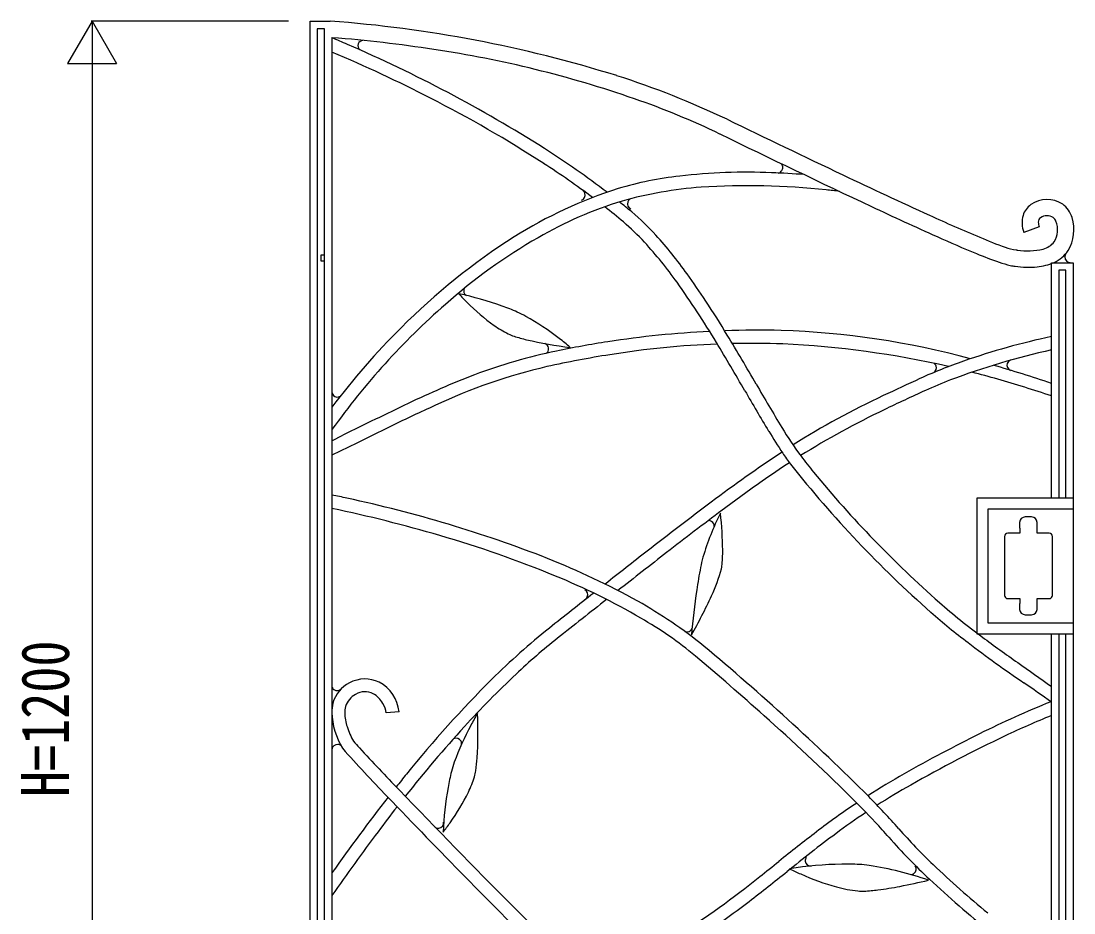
# Model space of a CAD drawing. Units: millimetres, scale not verified. Extents: x -4205 to 4205, y -2970 to 2970.
# Drawn here: x -2120 to -1154, y 756 to 1575 of the extents above; entities that cross this region are included whole.
import ezdxf
from ezdxf.enums import TextEntityAlignment as Align

# ---------------------------------------------------------------- set-up
doc = ezdxf.new("R2010")
doc.units = ezdxf.units.MM
doc.header["$LTSCALE"] = 10
doc.layers.add('0-3_YKK_A1', color=4, linetype='Continuous')
doc.layers.add('0-4_YKK_D', color=6, linetype='Continuous')
doc.styles.add('ＭＳ ゴシック', font='')
doc.styles.get('ＭＳ ゴシック').set_extended_font_data('MS Gothic')

msp = doc.modelspace()

# ---------------------------------------------------------------- linework, layer by layer
at = {"layer": '0-3_YKK_A1'}
for p, q in [((-1834.99, 1559.62), (-1834.99, 389.89)), ((-1186.28, 1385.99), (-1200.42, 1380.97)), ((-1845.06, 1354.89), (-1841.86, 1354.89)), ((-1174.98, 1137.39), (-1174.98, 1352.86)), ((-1161.74, 1137.39), (-1161.74, 1346.24)), ((-1834.99, 1189.83), (-1825.03, 1194.74)), ((-1819.72, 1183.98), (-1834.99, 1176.45)), ((-1204.18, 1114.88), (-1204.18, 1109.88)), ((-1193.18, 1119.88), (-1199.18, 1119.88)), ((-1218.17, 1101.89), (-1218.17, 1047.89)), ((-1174.17, 1047.89), (-1174.17, 1101.89)), ((-1204.18, 1040.06), (-1204.18, 1035.06)), ((-1199.18, 1030.06), (-1193.18, 1030.06)), ((-1174.98, 389.89), (-1174.98, 1012.39)), ((-1168.34, 1012.39), (-1168.34, 375.11)), ((-1161.74, 375.11), (-1161.74, 1012.39)), ((-1773.4, 941.17), (-1785.34, 940.01))]:
    msp.add_line(p, q, dxfattribs=at)
for points in [[(-1854.99, 374.89), (-1854.99, 1574.78), (-1836.58, 1574.78)], [(-1841.86, 374.89), (-1841.86, 1567.58), (-1848.46, 1567.58), (-1848.46, 374.89)], [(-1207.3, 1364.82), (-1206.83, 1364.81), (-1206.36, 1364.74)], [(-1841.86, 1359.89), (-1845.06, 1359.89), (-1845.06, 1354.89)], [(-1174.98, 1352.86), (-1154.98, 1352.86), (-1154.98, 374.89)], [(-1161.74, 1346.24), (-1168.34, 1346.24), (-1168.34, 1137.39)], [(-1154.98, 1012.39), (-1243.08, 1012.39), (-1243.08, 1137.39), (-1154.98, 1137.39)], [(-1154.98, 1022.39), (-1233.1, 1022.39), (-1233.1, 1127.39), (-1154.98, 1127.39)], [(-1177.17, 1104.89), (-1188.13, 1104.89), (-1188.13, 1113.38), (-1188.18, 1113.38), (-1188.18, 1114.88)], [(-1204.13, 1109.41), (-1204.13, 1104.89), (-1215.17, 1104.89)], [(-1215.17, 1044.89), (-1204.13, 1044.89), (-1204.13, 1040.61)], [(-1188.18, 1035.06), (-1188.18, 1039.91), (-1188.13, 1039.91), (-1188.13, 1044.89), (-1177.17, 1044.89)]]:
    msp.add_lwpolyline(points, dxfattribs=at)
for centre, radius, start, end in [((-1923.57, 402.87), 1175.13, 72.68232, 85.75433), ((-2034.55, 1068.35), 530.1, 66.22716, 67.88502), ((-1925.71, 370.84), 1192.23, 81.10839, 85.62271), ((-1806.17, 1552.09), 5.04, 95.26997, 159.92529), ((-2350.75, 327.2), 1323.79, 62.751, 67.06966), ((-2347.26, 338.49), 1324.11, 57.71008, 66.57504), ((-1805.97, 1552.23), 5.19, 162.20368, 225.56004), ((-1890.22, 548.43), 1011.32, 70.79874, 81.53956), ((-1826.97, 736.83), 827.58, 64.64778, 72.18519), ((-2255.85, 498.76), 1127.83, 56.95156, 63.0464), ((-1787.18, 834.05), 707.71, 64.19847, 71.0719), ((7087.19, 19175.79), 19653.1, 244.18007, 244.52384), ((3951.59, 12646.65), 12425.11, 244.08245, 244.79292), ((-2090.45, 754.42), 835.33, 52.56351, 57.36052), ((-2026.66, 841.46), 715.61, 52.98567, 57.37026), ((-1426.69, 1440.48), 5.19, 281.63238, 17.76691), ((-1426.49, 1440.33), 5.04, 20.07334, 50.83298), ((-1484.08, 1129.99), 304.24, 96.02204, 106.8772), ((-1454.77, 910.82), 525.31, 87.4855, 96.6937), ((-1454.85, 760.23), 675.8, 85.49514, 88.03904), ((984.93, 6379.98), 5476.71, 244.57578, 245.49251), ((-1442.91, 1016.62), 424.73, 107.75145, 121.9883), ((-1469.35, 1053.88), 369.44, 94.18572, 105.63534), ((-1452.87, 750.43), 673.3, 83.9194, 93.69957), ((-1422.54, 1015.79), 406.23, 82.47957, 84.20821), ((-1607.89, 1415.26), 5.19, 291.96709, 17.76655), ((-1607.68, 1415.11), 5.04, 20.07471, 57.75302), ((-1558.96, 1407.12), 5.04, 122.24698, 159.92529), ((-1179.12, 1385.74), 25.45, 55.53912, 125.81027), ((-1462.77, 1061.77), 363.71, 106.96812, 120.22303), ((-2026.66, 841.46), 715.61, 50.10759, 51.87297), ((-2090.45, 754.42), 835.33, 50.57868, 51.58063), ((-1558.75, 1407.27), 5.19, 162.20368, 248.06269), ((161.46, 4593.93), 3525.04, 244.78689, 245.86404), ((-1182.23, 1390.46), 19.81, 126.48934, 162.11264), ((-1178.2, 1388.01), 23.07, 16.19767, 54.23276), ((-1699.64, 1233.07), 217.41, 41.92819, 50.03788), ((-587.64, 2926.97), 1682.47, 245.44285, 247.16169), ((-1175.33, 1389.84), 26.61, 165.41413, 199.49236), ((-1182, 1390.3), 5.08, 125.99047, 179.62656), ((-1179.12, 1386.06), 10.2, 56.15263, 125.08819), ((-1178.71, 1387.94), 8.44, 21.84578, 51.36073), ((-1190.03, 1383.24), 20.69, 328.23183, 22.2581), ((-1191.15, 1383.49), 36.77, 328.58224, 17.33677), ((-1712.49, 1219.8), 223.84, 42.80006, 49.69639), ((-1175.59, 1390.2), 11.49, 179.33014, 201.46886), ((-1335.68, 857.79), 616.28, 122.62189, 135.00862), ((-1396.18, 939.29), 503.07, 119.75439, 131.7069), ((-1848.89, 1097.69), 406.9, 35.69911, 42.36645), ((-1821.16, 1120.32), 383.17, 35.50287, 42.3305), ((-781.79, 2485.78), 1215.49, 245.80561, 247.66195), ((-1092.49, 1723.85), 377.73, 246.90396, 250.68514), ((-1187.56, 1384.12), 19.17, 285.03351, 322.10934), ((-1201.55, 1408.68), 44.24, 248.97287, 262.5247), ((-1196.81, 1428.51), 64.49, 261.48185, 282.73475), ((-1183.98, 1379.74), 28.71, 293.26971, 327.50483), ((-1097.74, 1714.74), 382.22, 247.54071, 250.88655), ((-1188.12, 1452.83), 105.16, 250.69088, 256.41927), ((-1192.03, 1396.45), 47.24, 274.71445, 294.23932), ((-1157.75, 1358.34), 5.05, 142.15101, 179.87392), ((-1157.8, 1358.36), 5, 180.00133, 269.99867), ((-2046.84, 953.86), 663.58, 33.27461, 35.88718), ((-1206.35, 1375.48), 25.7, 255.4246, 265.70801), ((-1196.26, 1429.79), 80.83, 261.45241, 275.75774), ((-2240.87, 822.53), 885.8, 31.09542, 35.35774), ((-1788.97, 1000.66), 331.5, 70.60923, 77.75743), ((-1598.51, 1432.55), 161.52, 221.92876, 225.77867), ((-1709.14, 1327.32), 5.04, 153.96656, 183.34958), ((-1709, 1327.53), 5.19, 185.58885, 241.42329), ((-1288.37, 809.36), 671.83, 131.19877, 144.45165), ((-1564.89, 1463.67), 207.29, 225.11966, 234.16769), ((-2348.82, 756.14), 1024.53, 31.1908, 33.2534), ((-1740.55, 1138.36), 185.53, 65.98909, 70.59505), ((-1707.95, 1210.99), 105.92, 61.27693, 66.11198), ((-1789.45, 1071.9), 267.1, 52.42613, 60.28403), ((-1628.48, 1377.32), 100.05, 234.74209, 243.44686), ((-1298.2, 817.94), 670.97, 134.86444, 143.13229), ((-1655.13, 1325.21), 41.53, 244.19851, 252.01063), ((-1628.64, 1403.16), 123.86, 251.49023, 257.03538), ((-1444.08, 395.1), 896.09, 92.84244, 98.84545), ((-1444.08, 395.1), 896.09, 88.65352, 91.96346), ((-3628.5, -14.73), 2518.45, 29.92406, 31.1158), ((-1448.24, 526.12), 765.24, 74.9185, 88.11147), ((-1035.72, 632.63), 667.41, 102.04361, 109.23763), ((-1571.2, 1651.05), 378.32, 256.9805, 263.14404), ((-1641.44, 1274.11), 5.19, 336.33486, 69.61442), ((-1453.86, 438.2), 852.01, 98.64153, 101.8728), ((-1765.1, 1099.68), 230.25, 49.75827, 53.01245), ((-1450.14, 463.44), 815.64, 92.19837, 99.16293), ((-4642.79, -612.46), 3683.73, 30.11112, 30.91325), ((-1450.14, 463.44), 815.64, 87.98766, 91.23305), ((-1460.85, 422.52), 856.97, 77.08767, 87.3687), ((-1527.9, 781.33), 500.99, 101.65939, 110.61589), ((-1641.23, 1274.23), 5.05, 301.9763, 334.0864), ((-1443.34, 388.65), 890.58, 98.82903, 102.61021), ((-1031.14, 618.12), 670.53, 102.38736, 110.6637), ((-1521.6, 756.93), 514.12, 103.0592, 115.2174), ((-1113.43, 848.43), 438.06, 108.94104, 114.57781), ((-1285.58, 1256.53), 5.04, 20.07471, 57.98806), ((-1285.79, 1256.68), 5.2, 305.24538, 17.78375), ((-1595.24, -9.53), 1320.61, 71.44435, 73.87223), ((-1210.62, 1259.06), 5.19, 162.20368, 248.06269), ((-1210.82, 1258.92), 5.04, 111.47386, 159.92529), ((-1386.72, 432.12), 877.6, 111.21576, 115.5468), ((-332.45, -860.97), 2317.42, 114.55886, 115.47558), ((-1460.85, 422.52), 856.97, 73.97675, 75.61668), ((-1633.72, -162.32), 1466.81, 71.77532, 73.79208), ((1171.46, 2760.17), 3025.89, 210.12292, 210.99381), ((-1115.63, 851.64), 422.23, 111.11838, 114.48713), ((-1829.94, 1234.79), 5.06, 184.346, 221.9797), ((-1829.99, 1235.03), 5.19, 224.32424, 302.02272), ((298.53, 2243.74), 2023.7, 209.87927, 211.09393), ((-1019.2, 565.46), 734.33, 114.97405, 122.34218), ((-203.03, -1139.39), 2612.45, 114.60246, 115.51919), ((1122.38, -4775.73), 6658.36, 115.70093, 116.27388), ((-1086.3, -216.3), 1580.19, 114.46199, 116.04333), ((-997.08, 524.42), 768.87, 115.53419, 122.0549), ((3066.34, -8715.65), 11039.76, 116.03993, 116.26911), ((-1011.51, 1453.8), 493.92, 211.10778, 213.88076), ((-1106.82, 1393.26), 369.02, 211.21853, 216.16812), ((-670.37, 46.47), 1359.59, 123.56858, 126.92218), ((-1239.47, 1300.31), 219.1, 213.79008, 217.06718), ((-997.08, 524.42), 768.87, 122.95254, 125.19998), ((-1039.75, 1451.71), 457.71, 217.11932, 219.43399), ((-599.65, 1811.06), 1037.72, 218.27595, 228.62798), ((-595, 1816.66), 1033.04, 219.39924, 228.63032), ((-544.36, -121.41), 1557.57, 125.11425, 126.78726), ((-1940.15, 594.89), 555.05, 77.62603, 79.07822), ((-2072.04, -31.76), 1195.42, 68.6798, 77.888), ((824.85, -1950.29), 3854.12, 126.8604, 127.96048), ((-2087.78, -90.02), 1243.55, 73.56378, 78.27111), ((562.56, -1601.39), 3405.71, 126.79076, 127.86791), ((-1269.12, 1016.68), 235.05, 153.04987, 163.65348), ((-1825.5, 1084.84), 348.97, 0.72132, 6.31228), ((-1489.49, 1111.36), 5.19, 24.40545, 92.10393), ((-1489.44, 1111.6), 5.05, 353.05907, 22.1312), ((-1198.98, 1114.69), 5.2, 92.17971, 177.82029), ((-1193.37, 1114.69), 5.2, 2.11306, 87.89266), ((-2012.97, 143), 998.91, 67.45912, 73.89747), ((-1215.05, 1101.77), 3.12, 92.21944, 177.78056), ((-1193.07, 1110.77), 11.14, 184.55631, 186.98556), ((-1177.29, 1101.77), 3.12, 2.11975, 87.89935), ((-1909.52, 400.23), 733.92, 61.06636, 68.23745), ((10161.76, -13887.28), 19008.98, 128.01742, 128.16501), ((6287.4, -8959.24), 12728.36, 127.88044, 128.13548), ((-1372.27, 1049.12), 126.96, 164.59934, 168.95329), ((-1594.68, 1087.49), 118.13, 355.20838, 0.84515), ((-1133.11, 1000.73), 370.97, 168.69555, 171.92681), ((-1626.48, 1112.74), 154.14, 334.96533, 344.79126), ((-1514.04, 1080.36), 37.18, 347.49143, 355.78424), ((-1857.13, 505.81), 604.09, 59.62718, 67.91999), ((-1605.53, 1048.48), 5.19, 336.32493, 62.14424), ((-642.89, 929.39), 866.35, 171.80846, 174.55853), ((10161.76, -13887.28), 19008.98, 128.20512, 128.36119), ((6287.4, -8959.24), 12728.36, 128.19487, 128.4534), ((-1605.32, 1048.6), 5.05, 296.39694, 334.07525), ((-1880.22, 1227.18), 432.48, 330.09151, 335.45342), ((-1215.06, 1048), 3.12, 182.12013, 267.87987), ((-1177.29, 1048), 3.12, 272.11058, 357.87032), ((-1767.21, 664.76), 433.58, 50.9244, 60.61307), ((-880.09, 1493.7), 602.25, 228.67807, 233.4902), ((-1199.96, 1039.98), 4.22, 171.31817, 178.80979), ((-1198.99, 1035.26), 5.2, 182.12013, 267.87987), ((-1193.37, 1035.26), 5.2, 272.11726, 357.87701), ((-1724.19, 725.56), 347.3, 50.14059, 60.21814), ((-857.45, 1522.01), 650.42, 228.84049, 232.71331), ((-1205.03, 481.29), 687.98, 128.73766, 134.62637), ((-1509.33, 1019.39), 5.03, 247.12913, 276.6675), ((-1509.55, 1019.52), 5.19, 278.94511, 337.84591), ((-1266.27, 551.85), 582.63, 128.38971, 133.33929), ((-501.58, 1990.11), 1238.44, 232.7339, 235.64437), ((-489.58, 2011.29), 1250.62, 233.21855, 235.05198), ((-3029.99, -833.56), 2393.01, 45.16205, 50.06582), ((-3156.89, -978.48), 2573.59, 48.1141, 49.97044), ((1760.07, 5172.56), 5130.6, 234.68242, 235.10547), ((-1096.77, 368.65), 832.2, 133.17044, 137.82222), ((-1805.4, 941.09), 29.77, 117.07556, 164.62441), ((-1804.59, 940.5), 30.68, 64.90938, 117.91616), ((-1808.5, 937.28), 35.32, 6.3326, 61.37618), ((-888.42, 171.95), 1130.58, 135.03316, 140.96767), ((-1991.14, -184.08), 1397.07, 54.25427, 55.53161), ((-1830.14, 965.42), 5.04, 195.82751, 233.59503), ((-1830.22, 965.66), 5.19, 235.81604, 321.67505), ((-1804.03, 939.96), 19.41, 118.36477, 162.25869), ((-1804.67, 943.34), 16.17, 62.56669, 122.04266), ((-1809.33, 936.8), 24.14, 29.58356, 59.90959), ((-1799.87, 940.03), 35.38, 165.34591, 179.55993), ((-1805.38, 937.99), 20.14, 5.74869, 32.17042), ((-815.38, 63.33), 957.33, 112.10613, 116.39326), ((-1766.66, 943.32), 68.66, 182.51594, 211.35442), ((-1801.33, 940.22), 21.93, 165.05029, 180.97575), ((-1785.6, 939.89), 37.65, 180.07238, 199.34694), ((-1508.48, 824.64), 224.61, 149.22277, 152.45404), ((-2079.4, 922.16), 378.35, 356.47458, 2.63812), ((-2779.87, -571.33), 2018.78, 45.31746, 48.36541), ((-871.5, 192.45), 804.62, 112.15931, 115.46946), ((-1759.84, 946.72), 64.25, 197.47748, 210.59533), ((-790.05, 87.5), 1248.28, 137.71153, 141.55958), ((-1470.86, 801.85), 268.52, 151.85359, 159.75727), ((-530.77, -501.15), 1589.49, 116.53787, 119.35668), ((-664.4, -249.11), 1292.33, 115.34, 119.67105), ((-1829.84, 905.98), 5.19, 87.1639, 173.02291), ((-1830.03, 906.14), 5.04, 47.15328, 84.85389), ((-1761.69, 956.01), 67.98, 218.15345, 224.91239), ((178.24, 2748.56), 2709.26, 222.7933, 223.91629), ((-1721.19, 911.62), 5.19, 27.5101, 116.52792), ((-1721.15, 911.87), 5.05, 350.76759, 25.20809), ((-949.84, 1678.34), 1166.39, 221.36049, 224.31678), ((-1825.38, 906.39), 123.84, 350.98625, 356.5314), ((-1622.77, 859.85), 105.94, 160.76042, 165.59547), ((-333.77, -267.81), 1838.38, 141.20741, 141.6767), ((-1545.75, 839.66), 185.56, 165.47346, 170.07942), ((-1799.95, 910.83), 100.07, 334.22972, 342.93449), ((-1744.14, 893.14), 41.53, 343.6618, 351.47391), ((-963.27, 272.59), 703.09, 119.54983, 122.72845), ((3722, 6134.01), 7610.2, 223.77131, 225.99432), ((-1402.01, 814.61), 331.47, 170.0952, 177.2434), ((-984.15, 304.84), 652.74, 119.35477, 122.50133), ((-333.77, -267.81), 1838.38, 142.05602, 144.74575), ((3564.83, 5978.14), 7400.94, 223.71598, 224.51811), ((-1895.6, 959.32), 207.3, 324.60612, 333.65415), ((-2031.55, 186.09), 954.03, 43.24539, 45.28507), ((-1830.72, 379.23), 687.42, 41.39891, 44.76766), ((-790.05, 87.5), 1248.28, 142.11833, 143.43992), ((-963.27, 272.59), 703.09, 123.72459, 127.43062), ((-984.15, 304.84), 652.74, 123.57487, 126.54875), ((-299.19, -289.85), 1867.36, 143.11127, 145.33032), ((-1737.54, 839.29), 5.03, 237.03097, 276.74601), ((-1737.76, 839.42), 5.19, 278.93321, 4.77237), ((-1858.51, 930.72), 160.52, 321.38595, 325.25877), ((329, -1391.28), 2809.83, 127.73398, 128.62779), ((-1671.3, 524.14), 460.01, 41.00176, 43.31643), ((-952, 1149.27), 480.96, 220.98566, 226.41629), ((-597.6, -213.43), 1299.28, 126.63269, 129.13068), ((-899.79, 1199.09), 565.06, 221.32623, 226.75686), ((-2635.53, 2307.04), 1930.01, 308.17809, 308.84272), ((-1395.82, 804.48), 5.03, 146.91085, 184.70067), ((-1395.69, 804.7), 5.19, 186.94691, 272.78607), ((-3185.54, 3006.74), 2831.97, 307.73647, 308.63028), ((-1359.47, 435.97), 365.37, 91.23586, 98.77326), ((-1334.59, 954.35), 176.74, 242.86405, 246.50775), ((-1307.07, 1011.15), 239.81, 245.88729, 254.24876), ((-1363.15, 599.5), 201.81, 86.65548, 91.19271), ((-1358.16, 682.94), 118.22, 82.19666, 86.71098), ((-1389.12, 496.18), 307.5, 70.78553, 81.20618), ((-1303.89, 796.86), 5.03, 269.32314, 307.15756), ((-1304.15, 796.87), 5.19, 309.33102, 35.15033), ((-714.92, 1393.18), 821.1, 226.16645, 230.84113), ((2746.06, 5152.81), 6238.48, 224.38571, 226.08164), ((-1940.94, 1406.33), 792.71, 302.19466, 308.9536), ((-1420.68, 1337.63), 566.85, 280.84077, 283.545), ((-606.27, 1516.95), 997.71, 226.98373, 231.17731), ((-1340.48, 895.72), 119.65, 254.6392, 264.16772), ((-1348.74, 822.24), 45.72, 265.11666, 272.42512), ((-1351.58, 907.77), 131.29, 272.08266, 277.62781), ((-1376.6, 1103.12), 328.23, 277.43004, 280.98209), ((-1954.64, 1423.61), 826.63, 302.35951, 307.42363)]:
    msp.add_arc(centre, radius, start, end, dxfattribs=at)
at = {"layer": '0-4_YKK_D'}
for p, q in [((-2054.99, 1574.84), (-2077.49, 1535.87)), ((-1874.99, 1574.84), (-2055.99, 1574.84)), ((-2054.99, 1574.84), (-2032.49, 1535.87)), ((-2054.99, 1574.84), (-2054.99, 1496.9)), ((-2077.49, 1535.87), (-2032.49, 1535.87)), ((-2054.99, 1529.84), (-2054.99, 419.84))]:
    msp.add_line(p, q, dxfattribs=at)

# ---------------------------------------------------------------- texts
at = {"layer": '0-4_YKK_D', "style": 'ＭＳ ゴシック', "width": 0.8}
msp.add_text('H=1200', height=43.99, rotation=90, dxfattribs=at).set_placement((-2062.99, 862.84), align=Align.BOTTOM_LEFT)

doc.saveas('drawing.dxf')
